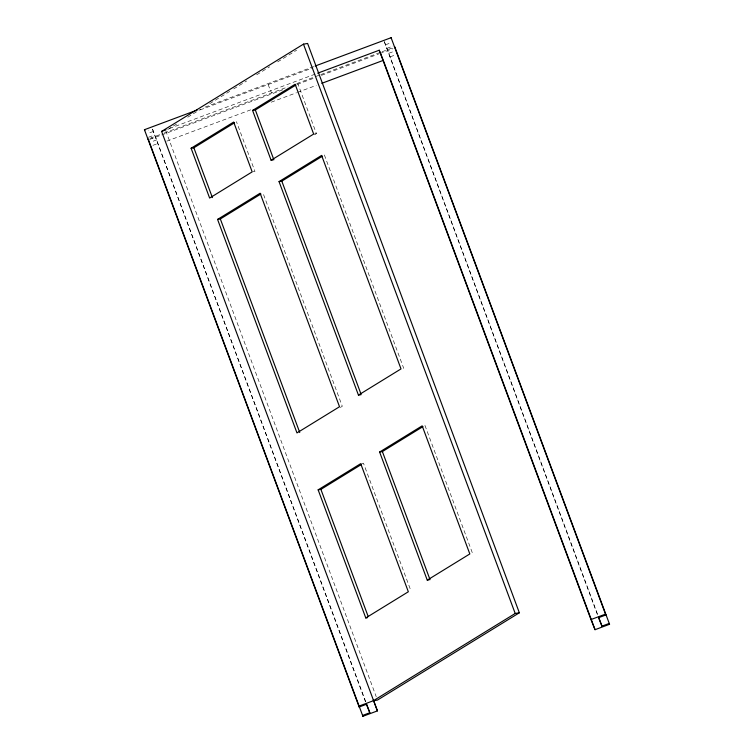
<?xml version="1.0" encoding="UTF-8"?>
<svg xmlns="http://www.w3.org/2000/svg" width="754" height="754" viewBox="0 0 754 754"><rect width="100%" height="100%" fill="white"/><g stroke="black" fill="none" stroke-linecap="round" stroke-linejoin="round"><path stroke-width="0.57" stroke-dasharray="3.77 2.83" d="M167.746 129.5L178.736 122.742M187.727 117.209L200.715 109.217M209.706 103.684L225.691 93.854M226.69 93.242L229.687 91.394M233.683 88.934L246.671 80.951M256.662 74.797L269.649 66.814M277.642 61.894L296.624 50.216M314.446 134.825L316.426 133.609L297.905 83.788M340.318 407.49L342.297 406.274L262.892 192.779M205.003 107.125L314.013 66.456M200.215 109.877L313.004 67.803M153.364 131.413L149.735 132.77L148.745 130.093M385.501 44.806L390.685 42.874M169.292 128.548L316.586 73.6M148.472 137.294L154.683 134.975M386.83 48.369L393.041 46.051M149.999 138.331L163.109 133.439M164.202 133.034L287.934 86.87M296.699 83.609L319.696 75.023M320.789 74.618L381.015 52.149M382.108 51.743L392.768 47.766M149.631 139.443L160.64 135.334M161.742 134.928L285.069 88.915M297.18 84.401L313.692 78.237M321.402 75.362L378.659 53.996M379.762 53.591L392.975 48.661M156.766 139.858L153.137 141.215L151.808 137.652M388.904 53.261L394.088 51.319M152.902 145.352L158.086 143.42M390.233 56.814L395.407 54.882M166.785 141.149L251.412 109.575M271.204 102.195L296.482 92.761M297.585 92.346L316.265 85.381M314.588 133.91L316.426 133.609M253.108 171.733L254.956 171.422L236.426 121.611M361.618 463.512L363.466 463.21L411.109 591.306M384.182 41.253L597.856 615.113M268.113 84.552L271.515 92.996M384.512 42.139L598.563 617.696M324.371 154.956L403.767 368.452M424.945 425.388L472.579 553.483M165.748 130.734L376.246 696.753M365.718 701.72L152.035 127.86L365.596 702.097"/><path stroke-width="1.13" d="M377.415 710.89L161.601 131.422L303.466 44.147L307.613 43.459L519.346 612.785L377.481 700.061L373.334 700.749L358.819 706.159L359.168 707.007L366.416 704.302L369.818 712.747L362.561 715.452L362.9 716.3L377.415 710.89L373.305 699.853M191.101 148.246L233.665 122.063L252.185 171.884L209.631 198.066L191.101 148.246L193.863 147.793L234.447 122.827M252.581 110.433L295.134 84.25L313.664 134.061L271.101 160.244L252.581 110.433L255.342 109.971L295.926 85.004M217.567 219.414L260.13 193.231L339.526 406.736L296.972 432.919L217.567 219.414L220.338 218.962L260.912 193.995M279.046 181.601L321.6 155.409L401.005 368.913L358.442 395.096L279.046 181.601L281.808 181.139L322.392 156.172M318.141 489.846L360.704 463.663L408.338 591.767L365.784 617.95L318.141 489.846L320.902 489.393L361.486 464.426M379.62 452.032L422.174 425.85L469.817 553.945L427.254 580.128L379.62 452.032L382.382 451.571L422.966 426.604M373.334 700.749L515.199 613.473L519.346 612.785M359.168 707.007L144.448 129.716L197.303 109.999M315.115 66.041L391.1 37.7L391.439 38.548M161.601 131.422L165.993 129.782M317.679 73.195L379.234 50.226L383.315 60.367L321.76 83.326M590.966 619.562L605.471 614.142L605.811 614.991L598.563 617.696L601.965 626.14L609.213 623.435L609.552 624.284L595.047 629.694L590.966 619.562L379.234 50.226M271.101 160.244L272.948 159.942M358.442 395.096L361.204 394.634M427.254 580.128L429.101 579.826M365.784 617.95L367.622 617.639M395.181 47.841L394.832 46.993L609.552 624.284M144.448 129.716L144.787 130.565M148.529 139.858L148.189 139.009L362.9 716.3M391.1 37.7L605.811 614.991M598.676 617.319L601.965 626.14M383.729 61.47L595.047 629.694M303.466 44.147L515.199 613.473M255.342 109.971L273.872 159.791M281.808 181.139L360.798 393.531M382.382 451.571L430.025 579.666M193.863 147.793L212.392 197.605M220.338 218.962L299.734 432.457M320.902 489.393L368.141 616.395M366.538 703.925L369.818 712.747"/></g></svg>
